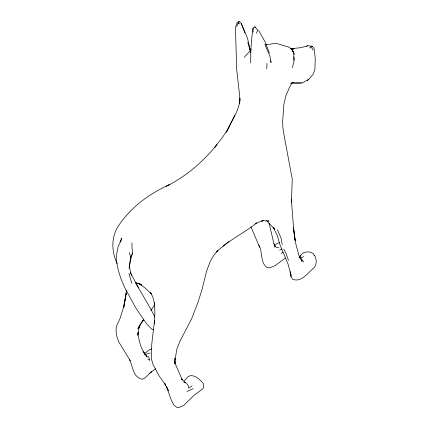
<?xml version="1.0" encoding="UTF-8"?>
<svg xmlns="http://www.w3.org/2000/svg" width="429" height="429" viewBox="0 0 429 429"><rect width="100%" height="100%" fill="white"/><g stroke="black" fill="none" stroke-linecap="round" stroke-linejoin="round"><path stroke-width="0.64" d="M175.064 358.354L175.043 363.368L174.85 362.178M291.034 276.807L291.044 275.22L290.122 271.793L291.034 276.807L292.594 279.295C301.608 282.824 308.344 272.19 314.393 267.449C316.918 263.899 316.682 259.095 314.58 255.405M250.724 62.854L250.793 50.89L251.523 40.133L253.013 28.11L254.864 26.737L257.727 30.068L256.478 33.29M131.976 242.803L131.928 246.879L132.55 253.201L130.85 258.784L129.365 266.495L130.566 272.592M266.817 68.855L266.983 63.438M240.009 98.906L239.666 103.469L239.736 96.193L236.685 69.6L235.516 29.799L235.875 25.933L237.146 22.78L239.044 21.45L241.307 23.563L247.522 38.299L250.772 52.633L247.769 42.224M126.469 290.299L123.815 307.373L125.874 295.833M174.721 360.88L174.49 363.401L176.737 349.608L179.842 341.468L191.516 319.031L197.699 303.094L202 289.655L206.639 270.962L210.323 261.191L213.637 255.507L217.846 250.531L216.699 251.818C228.577 240.256 243.822 233.215 256.708 222.924L255.276 223.852L260.199 221.461L263.588 220.667L261.728 220.962M174.839 359.62L174.952 358.36M240.004 98.209C239.57 110.827 231.038 121.016 226.378 132.288L234.636 115.551M129.075 268.329L130.647 256.821L132.55 253.201M126.105 294.546L126.33 293.264M139.339 326.276L137.634 335.237L138.17 332.271C138.433 341.205 141.549 350.279 147.345 357.142L143.093 351.705L145.576 354.67M126.282 293.254L123.354 307.942L119.938 318.736L116.35 326.426L116.034 330.191L116.457 335.156L118.736 341.892L130.116 360.446L129.537 359.491C132.856 366.42 133.049 377.772 142.417 379.247L144.927 378.003L151.464 371.675L149.882 373.123L155.523 368.784M139.323 326.12L138.942 327.879L141.238 322.619M292.369 67.814L294.085 60.838L293.688 52.756L291.758 49.281L289.237 47.249L276.024 43.281L265.653 44.863M307.261 80.888L313.256 74.158L314.913 69.171L315.256 58.205L314.055 48.541L312.398 46.278L307.379 45.635L307.239 46.182L299.512 47.817L291.388 48.691M120.581 241.886L121.777 238.251L118.114 246.691L116.709 253.85L116.602 261.77L118.388 270.672L121.112 279.188L124.887 287.977L135.923 308.156L146.643 323.863L151.812 329.15L153.63 329.917M236.652 26.539L239.044 21.45M229.418 126.233L228.035 129.059L222.356 137.494L214.409 147.828L216.811 144.777C203.105 161.808 186.106 176.351 166.5 186.181L169.391 184.717C149.474 193.586 131.108 207.03 118.86 225.279C110.998 236.551 111.32 251.533 117.16 263.637M140.24 324.27L137.891 328.812L143.501 319.685L141.693 322.286L143.677 319.712M154.52 305.169L150.826 310.446M308.231 79.59L302.45 82.872L293.404 82.266L292.364 82.604L290.379 85.473L285.95 95.56L283.826 104.542L282.668 121.552L282.824 126.866L283.735 133.451L292.272 179.258L291.398 202.316L291.339 199.077L293.506 227.327L295.098 240.648L293.404 227.751L295.806 243.876L298.965 255.502L302.07 261.449L301.024 259.738M293.533 60.194L294.273 59.223L293.634 56.864M184.036 381.284L187.661 377L190.337 375.665C195.785 375.236 199.973 379.751 203.314 383.478L203.555 387.703L202.193 389.371L194.219 395.13L183.676 405.48L178.893 407.55L176.898 407.421L173.917 405.153L171.192 399.941L166.441 386.368L168.35 390.669L164.586 383.108L165.723 385.285L159.357 376.201L153.11 364.72L151.464 359.068L151.743 344.203L154.504 320.527L154.327 323.927L154.88 312.703L154.531 302.483M299.051 257.32L302.622 253.341C305.893 251.34 309.995 251.335 313.186 253.512L314.446 255.668M244.224 57.32L250.037 51.008M299.517 256.842L300.429 255.861L299.539 256.794M306.445 46.412L307.379 45.635M222.941 246.198L228.861 241.479M285.301 258.054L275.493 265.412L269.739 267.927L266.977 267.46C259.936 262.569 262.891 251.635 258.8 244.905M274.147 245.785L277.338 243.409L279.526 242.514M292.364 82.604L290.846 83.698L293.404 82.266L291.854 82.786M192.117 385.843L188.83 388.197L187.956 384.931L185.221 382.336L183.955 382.341M281.092 253.437L283.145 252.08M186.926 391.532L193.184 388.636M279.665 250.037L281.869 249.056M144.578 353.26L145.667 352.804L149.179 349.823L151.641 348.959M150.07 352.97L146.048 354.333L144.187 354.097M249.678 49.373L250.938 48.954M301.035 257.577L303.737 256.724M309.432 47.882L311.556 47.522L312.988 50.166M261.631 220.983L263.449 220.694L269.16 221.101L268.034 220.79M310.687 46.504L312.398 46.278M301.48 83.156L296.788 83.693L291.94 83.044M291.425 48.799L294.079 48.954L290.186 48.541M141.431 284.786L139.554 284.625L141.431 284.915M249.978 49.657L251.244 49.898M278.963 247.833L276.448 247.313L274.555 245.635M140.326 284.111L136.095 282.818L141.586 284.786M238.036 23.161L239.645 23.901M141.007 284.491L138.69 283.301L145.007 287.934L151.362 293.913L150.59 292.878M147.833 359.116L149.748 360.376L148.584 356.311M266.559 220.656L274.683 229.225L273.219 227.424L277.306 235.451L279.864 244.541L288.009 263.942L291.044 275.22M181.789 379.091L185.264 382.786M300.52 257.727L303.759 261.985M293.688 52.756L291.758 49.281L294.594 54.333M181.66 379.075L182.282 379.971L175.477 364.264L174.844 361.148M299.292 256.891L300.332 258.601M150.204 292.364L152.359 295.956L153.528 299.147L154.778 305.963M135.366 282.443L150.407 308.419L154.96 317.079M258.692 30.438L265.181 42.101L269.385 52.965M283.832 249.158L285.864 253.008L288.486 260.274M138.487 287.929L130.325 272.458L131.671 275.364M254.864 26.737L255.4 27.853M273.89 243.645L275.118 246.3M277.338 229.638L281.049 238.047L282.25 244.686M250.927 226.866L259.642 247.249M264.859 44.353L269.895 56.076L271.096 62.575L270.554 60.832M241.307 23.563L244.948 33.081M129.435 252.568L130.85 258.784M128.941 273.412L131.735 283.215M269.015 223.16L274.844 247.174M120.404 242.058L120.302 240.143L120.361 241.902M253.013 28.11L253.126 32.105M126.786 290.701L126.56 291.983L126.786 290.701"/></g></svg>
